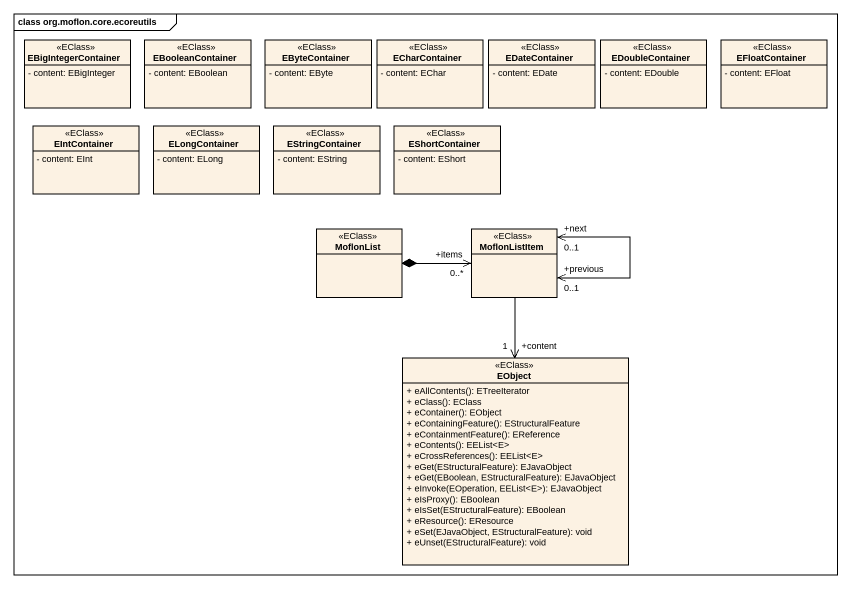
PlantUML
@startuml
mainframe class org.moflon.core.ecoreutils
hide circle
hide empty members
skinparam classAttributeIconSize 0
class EBigIntegerContainer <<EClass>> {
  - content: EBigInteger
}
class EBooleanContainer <<EClass>> {
  - content: EBoolean
}
class EByteContainer <<EClass>> {
  - content: EByte
}
class ECharContainer <<EClass>> {
  - content: EChar
}
class EDateContainer <<EClass>> {
  - content: EDate
}
class EDoubleContainer <<EClass>> {
  - content: EDouble
}
class EFloatContainer <<EClass>> {
  - content: EFloat
}
class EIntContainer <<EClass>> {
  - content: EInt
}
class ELongContainer <<EClass>> {
  - content: ELong
}
class EStringContainer <<EClass>> {
  - content: EString
}
class EShortContainer <<EClass>> {
  - content: EShort
}
class MoflonList <<EClass>>
class MoflonListItem <<EClass>>
class EObject <<EClass>> {
  + eAllContents(): ETreeIterator
  + eClass(): EClass
  + eContainer(): EObject
  + eContainingFeature(): EStructuralFeature
  + eContainmentFeature(): EReference
  + eContents(): EEList<E>
  + eCrossReferences(): EEList<E>
  + eGet(EStructuralFeature): EJavaObject
  + eGet(EBoolean, EStructuralFeature): EJavaObject
  + eInvoke(EOperation, EEList<E>): EJavaObject
  + eIsProxy(): EBoolean
  + eIsSet(EStructuralFeature): EBoolean
  + eResource(): EResource
  + eSet(EJavaObject, EStructuralFeature): void
  + eUnset(EStructuralFeature): void
}
MoflonList *-right-> "+items\n0..*" MoflonListItem
MoflonListItem "+previous\n0..1" <--> "+next\n0..1" MoflonListItem
MoflonListItem --> "+content\n1" EObject
@enduml
